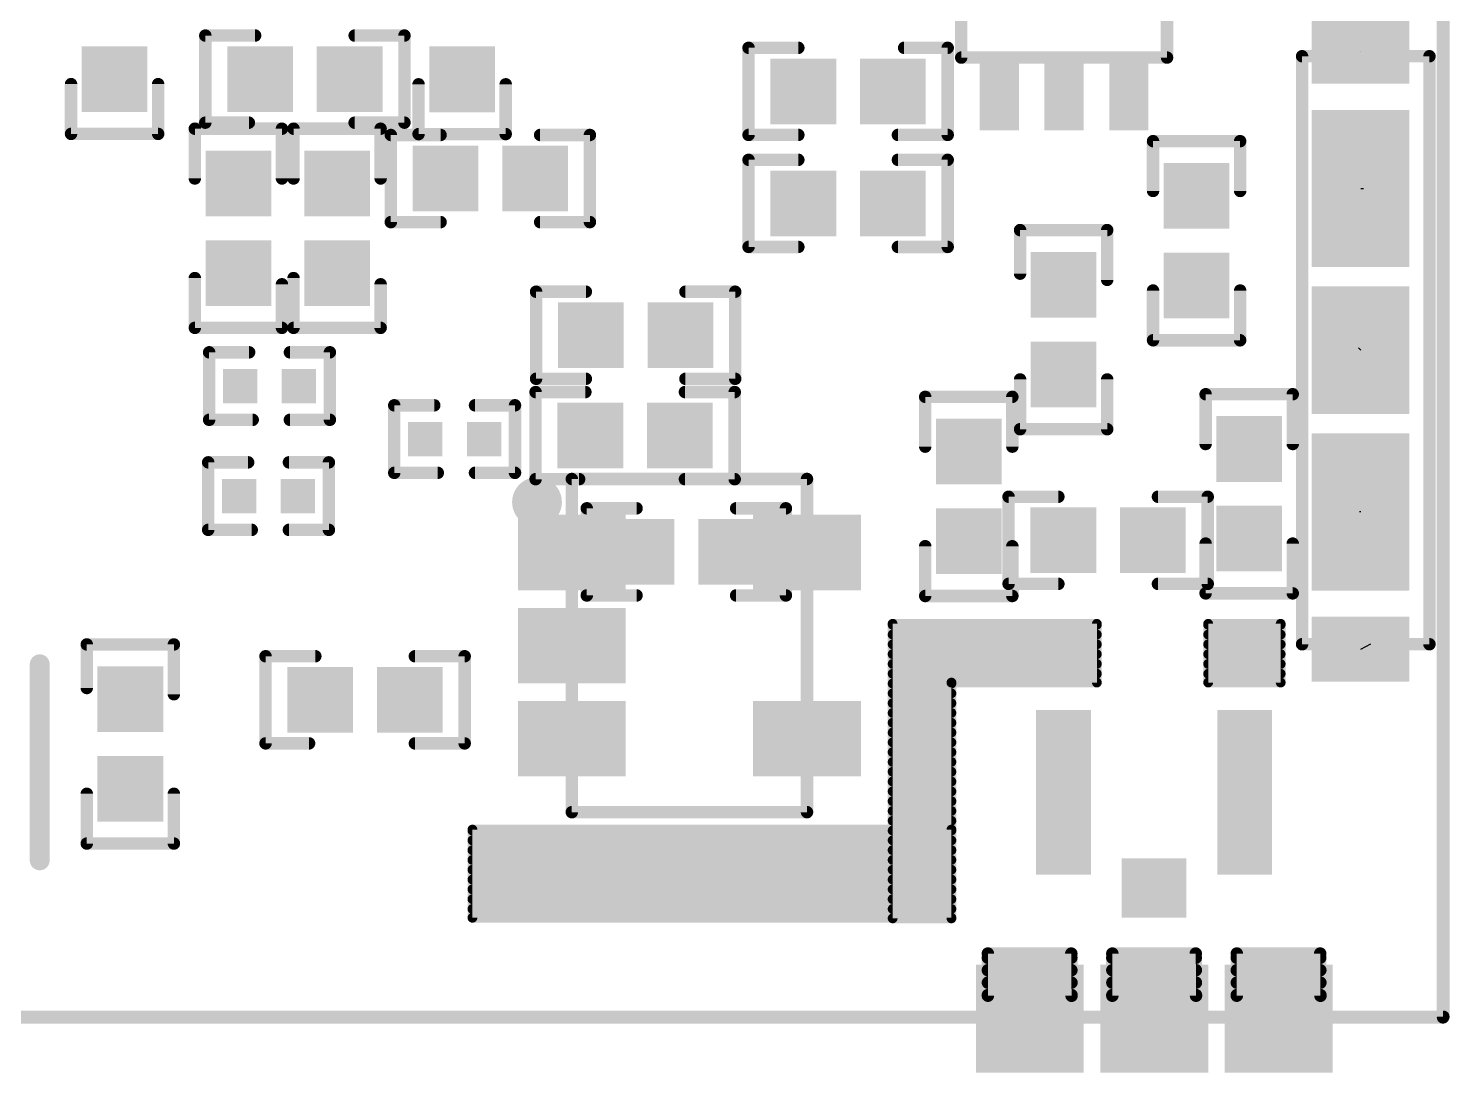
# Model space of a CAD drawing. Extents: x -11.5 to 17.2, y -4.8 to 16.3.
# Drawn here: x 2.68 to 17.19, y -4.81 to 5.85 of the extents above; entities that cross this region are included whole.
import ezdxf

# ---------------------------------------------------------------- set-up
doc = ezdxf.new("R2010")
doc.units = 0
for name, color, linetype in [('19', 53, 'CONTINUOUS'), ('20', 7, 'CONTINUOUS'), ('21', 253, 'CONTINUOUS'), ('29', 253, 'CONTINUOUS')]:
    doc.layers.add(name, color=color, linetype=linetype)

# ---------------------------------------------------------------- blocks, each defined once
blk = doc.blocks.new('RECT')
blk.add_solid([(-0.5, -0.5), (0.5, -0.5), (-0.5, 0.5), (0.5, 0.5)])
blk = doc.blocks.new('SQUAREP')
blk.add_solid([(-0.5, -0.5), (0.5, -0.5), (-0.5, 0.5), (0.5, 0.5)])

msp = doc.modelspace()

# ---------------------------------------------------------------- linework, layer by layer
at = {"layer": '19'}
for p, q in [((16.2814, 5.6134), (16.2814, 5.6154)), ((16.2814, 4.2154), (16.3068, 4.2164)), ((16.2814, 2.5654), (16.256, 2.5908)), ((16.2814, 0.9154), (16.2687, 0.9169)), ((16.2814, -0.4846), (16.383, -0.4318))]:
    msp.add_line(p, q, dxfattribs=at)
at = {"layer": '20', "const_width": 0.127}
for points in [[(17.1196, 15.7734), (17.1196, -4.2418)], [(17.1196, -4.2418), (-10.3886, -4.2418)]]:
    msp.add_lwpolyline(points, dxfattribs=at)
at = {"layer": '20', "const_width": 0.0635}
for points in [[(17.1196, -4.2736, 1), (17.1196, -4.2101)], [(17.0879, -4.2418, 1), (17.1514, -4.2418)]]:
    msp.add_lwpolyline(points, format="xyb", dxfattribs=at)
at = {"layer": '21'}
for points, const_width in [([(17.123, -4.2356), (17.123, 15.7644)], 0.127), ([(12.2032, 6.8017), (12.2032, 5.5517)], 0.127), ([(14.3032, 5.5517), (14.3032, 6.8017)], 0.127), ([(4.9972, 5.7767), (4.4892, 5.7767)], 0.127), ([(4.4892, 5.7767), (4.4892, 4.8877)], 0.127), ([(6.0132, 5.7767), (6.5212, 5.7767)], 0.127), ([(6.5212, 5.7767), (6.5212, 4.8877)], 0.127), ([(10.033, 4.7625), (10.033, 5.6515)], 0.127), ([(10.033, 5.6515), (10.541, 5.6515)], 0.127), ([(12.065, 5.6515), (11.6205, 5.6515)], 0.127), ([(12.065, 4.7625), (12.065, 5.6515)], 0.127), ([(12.2032, 5.5517), (14.3032, 5.5517)], 0.127), ([(16.9814, 5.5654), (15.6814, 5.5654)], 0.127), ([(15.6814, 5.5654), (15.6814, -0.4346)], 0.127), ([(16.9814, -0.4346), (16.9814, 5.5654)], 0.127), ([(3.1191, 4.773), (3.1191, 5.281)], 0.127), ([(4.0081, 5.281), (4.0081, 4.773)], 0.127), ([(6.6655, 4.771), (6.6655, 5.279)], 0.127), ([(7.5545, 5.279), (7.5545, 4.771)], 0.127), ([(4.4892, 4.8877), (4.9337, 4.8877)], 0.127), ([(6.5212, 4.8877), (6.0132, 4.8877)], 0.127), ([(4.0081, 4.773), (3.1191, 4.773)], 0.127), ([(4.3823, 4.318), (4.3823, 4.826)], 0.127), ([(4.3823, 4.826), (5.2713, 4.826)], 0.127), ([(5.2713, 4.826), (5.2713, 4.318)], 0.127), ([(5.3893, 4.318), (5.3893, 4.826)], 0.127), ([(5.3893, 4.826), (6.2783, 4.826)], 0.127), ([(6.2783, 4.826), (6.2783, 4.318)], 0.127), ([(6.8902, 4.7619), (6.3822, 4.7619)], 0.127), ([(6.3822, 4.7619), (6.3822, 3.8729)], 0.127), ([(7.5545, 4.771), (6.6655, 4.771)], 0.127), ([(8.4142, 4.7619), (7.9062, 4.7619)], 0.127), ([(8.4142, 3.8729), (8.4142, 4.7619)], 0.127), ([(10.541, 4.7625), (10.033, 4.7625)], 0.127), ([(11.557, 4.7625), (12.065, 4.7625)], 0.127), ([(15.0495, 4.699), (14.1605, 4.699)], 0.127), ([(14.1605, 4.699), (14.1605, 4.191)], 0.127), ([(15.0495, 4.191), (15.0495, 4.699)], 0.127), ([(10.541, 4.5085), (10.033, 4.5085)], 0.127), ([(10.033, 4.5085), (10.033, 3.6195)], 0.127), ([(12.065, 4.5085), (11.557, 4.5085)], 0.127), ([(12.065, 3.6195), (12.065, 4.5085)], 0.127), ([(6.3822, 3.8729), (6.8902, 3.8729)], 0.127), ([(7.9062, 3.8729), (8.4142, 3.8729)], 0.127), ([(13.6926, 3.7916), (12.8036, 3.7916)], 0.127), ([(12.8036, 3.7916), (12.8036, 3.3471)], 0.127), ([(13.6926, 3.2836), (13.6926, 3.7916)], 0.127), ([(10.033, 3.6195), (10.541, 3.6195)], 0.127), ([(11.557, 3.6195), (12.065, 3.6195)], 0.127), ([(4.3823, 3.302), (4.3823, 2.794)], 0.127), ([(5.3893, 3.302), (5.3893, 2.794)], 0.127), ([(5.2713, 2.794), (5.2713, 3.2385)], 0.127), ([(6.2783, 2.794), (6.2783, 3.2385)], 0.127), ([(8.3726, 3.1629), (7.8646, 3.1629)], 0.127), ([(7.8646, 3.1629), (7.8646, 2.2739)], 0.127), ([(9.8966, 3.1629), (9.3886, 3.1629)], 0.127), ([(9.8966, 2.2739), (9.8966, 3.1629)], 0.127), ([(14.1605, 3.175), (14.1605, 2.667)], 0.127), ([(15.0495, 2.667), (15.0495, 3.175)], 0.127), ([(4.3823, 2.794), (5.2713, 2.794)], 0.127), ([(5.3893, 2.794), (6.2783, 2.794)], 0.127), ([(14.1605, 2.667), (15.0495, 2.667)], 0.127), ([(4.9364, 2.5445), (4.5284, 2.5445)], 0.127), ([(4.5284, 2.5445), (4.5284, 1.8555)], 0.127), ([(5.3524, 2.5445), (5.7604, 2.5445)], 0.127), ([(5.7604, 2.5445), (5.7604, 1.8555)], 0.127), ([(7.8646, 2.2739), (8.3726, 2.2739)], 0.127), ([(9.3886, 2.2739), (9.8966, 2.2739)], 0.127), ([(12.8036, 1.7596), (12.8036, 2.2676)], 0.127), ([(13.6926, 2.2676), (13.6926, 1.7596)], 0.127), ([(8.3676, 2.1389), (7.8596, 2.1389)], 0.127), ([(7.8596, 2.1389), (7.8596, 1.2499)], 0.127), ([(9.3836, 2.1389), (9.8916, 2.1389)], 0.127), ([(9.8916, 2.1389), (9.8916, 1.2499)], 0.127), ([(15.586, 2.1167), (14.697, 2.1167)], 0.127), ([(14.697, 2.1167), (14.697, 1.6087)], 0.127), ([(15.586, 1.6087), (15.586, 2.1167)], 0.127), ([(6.8254, 2.0035), (6.4174, 2.0035)], 0.127), ([(6.4174, 2.0035), (6.4174, 1.3145)], 0.127), ([(7.2414, 2.0035), (7.6494, 2.0035)], 0.127), ([(7.6494, 2.0035), (7.6494, 1.3145)], 0.127), ([(12.7247, 2.0899), (11.8357, 2.0899)], 0.127), ([(11.8357, 2.0899), (11.8357, 1.5819)], 0.127), ([(12.7247, 1.5819), (12.7247, 2.0899)], 0.127), ([(4.5284, 1.8555), (4.9729, 1.8555)], 0.127), ([(5.7604, 1.8555), (5.3524, 1.8555)], 0.127), ([(13.6926, 1.7596), (12.8036, 1.7596)], 0.127), ([(4.9264, 1.4215), (4.5184, 1.4215)], 0.127), ([(4.5184, 1.4215), (4.5184, 0.7325)], 0.127), ([(5.3424, 1.4215), (5.7504, 1.4215)], 0.127), ([(5.7504, 1.4215), (5.7504, 0.7325)], 0.127), ([(6.4174, 1.3145), (6.8619, 1.3145)], 0.127), ([(7.6494, 1.3145), (7.2414, 1.3145)], 0.127), ([(7.8596, 1.2499), (8.3041, 1.2499)], 0.127), ([(8.2292, -2.1482), (8.2292, 1.2518)], 0.127), ([(8.2292, 1.2518), (10.6292, 1.2518)], 0.127), ([(9.8916, 1.2499), (9.3836, 1.2499)], 0.127), ([(10.6292, 1.2518), (10.6292, -2.1482)], 0.127), ([(8.89, 0.9525), (8.382, 0.9525)], 0.127), ([(8.382, 0.9525), (8.382, 0.0635)], 0.127), ([(10.414, 0.9525), (9.906, 0.9525)], 0.127), ([(10.414, 0.0635), (10.414, 0.9525)], 0.127), ([(13.1944, 1.0706), (12.6864, 1.0706)], 0.127), ([(12.6864, 1.0706), (12.6864, 0.1816)], 0.127), ([(14.7184, 1.0706), (14.2104, 1.0706)], 0.127), ([(14.7184, 0.1816), (14.7184, 1.0706)], 0.127), ([(4.5184, 0.7325), (4.9629, 0.7325)], 0.127), ([(5.7504, 0.7325), (5.3424, 0.7325)], 0.127), ([(11.8357, 0.5659), (11.8357, 0.0579)], 0.127), ([(12.7247, 0.0579), (12.7247, 0.5659)], 0.127), ([(14.697, 0.5927), (14.697, 0.0847)], 0.127), ([(15.586, 0.0847), (15.586, 0.5927)], 0.127), ([(12.6864, 0.1816), (13.1944, 0.1816)], 0.127), ([(14.2104, 0.1816), (14.7184, 0.1816)], 0.127), ([(14.697, 0.0847), (15.586, 0.0847)], 0.127), ([(8.382, 0.0635), (8.89, 0.0635)], 0.127), ([(9.906, 0.0635), (10.414, 0.0635)], 0.127), ([(11.8357, 0.0579), (12.7247, 0.0579)], 0.127), ([(4.1687, -0.4364), (3.2797, -0.4364)], 0.127), ([(3.2797, -0.4364), (3.2797, -0.8809)], 0.127), ([(4.1687, -0.9444), (4.1687, -0.4364)], 0.127), ([(15.6814, -0.4346), (16.9814, -0.4346)], 0.127), ([(2.7994, -0.6394), (2.7994, -2.6394)], 0.2032), ([(5.6118, -0.5571), (5.1038, -0.5571)], 0.127), ([(5.1038, -0.5571), (5.1038, -1.4461)], 0.127), ([(6.6278, -0.5571), (7.1358, -0.5571)], 0.127), ([(7.1358, -0.5571), (7.1358, -1.4461)], 0.127), ([(5.1038, -1.4461), (5.5483, -1.4461)], 0.127), ([(7.1358, -1.4461), (6.6278, -1.4461)], 0.127), ([(3.2797, -2.4684), (3.2797, -1.9604)], 0.127), ([(4.1687, -1.9604), (4.1687, -2.4684)], 0.127), ([(10.6292, -2.1482), (8.2292, -2.1482)], 0.127), ([(4.1687, -2.4684), (3.2797, -2.4684)], 0.127), ([(-10.377, -4.2356), (17.123, -4.2356)], 0.127)]:
    msp.add_lwpolyline(points, dxfattribs=dict(at, const_width=const_width))
for points, const_width in [([(4.5209, 5.7767, 1), (4.4574, 5.7767)], 0.0635), ([(4.4892, 5.8084, 1), (4.4892, 5.7449)], 0.0635), ([(4.9972, 5.7449, 1), (4.9972, 5.8084)], 0.0635), ([(6.0132, 5.8084, 1), (6.0132, 5.7449)], 0.0635), ([(6.5529, 5.7767, 1), (6.4894, 5.7767)], 0.0635), ([(6.5212, 5.7449, 1), (6.5212, 5.8084)], 0.0635), ([(10.033, 5.6833, 1), (10.033, 5.6198)], 0.0635), ([(10.0648, 5.6515, 1), (10.0013, 5.6515)], 0.0635), ([(10.541, 5.6198, 1), (10.541, 5.6833)], 0.0635), ([(11.6205, 5.6833, 1), (11.6205, 5.6198)], 0.0635), ([(12.0968, 5.6515, 1), (12.0333, 5.6515)], 0.0635), ([(12.065, 5.6198, 1), (12.065, 5.6833)], 0.0635), ([(12.2032, 5.5835, 1), (12.2032, 5.52)], 0.0635), ([(12.1715, 5.5517, 1), (12.235, 5.5517)], 0.0635), ([(14.2715, 5.5517, 1), (14.335, 5.5517)], 0.0635), ([(14.3032, 5.52, 1), (14.3032, 5.5835)], 0.0635), ([(15.7132, 5.5654, 1), (15.6496, 5.5654)], 0.0635), ([(15.6814, 5.5972, 1), (15.6814, 5.5337)], 0.0635), ([(17.0131, 5.5654, 1), (16.9497, 5.5654)], 0.0635), ([(16.9814, 5.5337, 1), (16.9814, 5.5972)], 0.0635), ([(3.1509, 5.281, 1), (3.0873, 5.281)], 0.0635), ([(4.0398, 5.281, 1), (3.9763, 5.281)], 0.0635), ([(6.6973, 5.279, 1), (6.6338, 5.279)], 0.0635), ([(7.5862, 5.279, 1), (7.5228, 5.279)], 0.0635), ([(4.4892, 4.9194, 1), (4.4892, 4.8559)], 0.0635), ([(4.9337, 4.8559, 1), (4.9337, 4.9194)], 0.0635), ([(6.0132, 4.9194, 1), (6.0132, 4.8559)], 0.0635), ([(6.5212, 4.8559, 1), (6.5212, 4.9194)], 0.0635), ([(3.0873, 4.773, 1), (3.1509, 4.773)], 0.0635), ([(3.1191, 4.8047, 1), (3.1191, 4.7412)], 0.0635), ([(3.9763, 4.773, 1), (4.0398, 4.773)], 0.0635), ([(4.0081, 4.7412, 1), (4.0081, 4.8047)], 0.0635), ([(4.3823, 4.8578, 1), (4.3823, 4.7943)], 0.0635), ([(4.414, 4.826, 1), (4.3506, 4.826)], 0.0635), ([(4.4574, 4.8877, 1), (4.5209, 4.8877)], 0.0635), ([(5.303, 4.826, 1), (5.2396, 4.826)], 0.0635), ([(5.2713, 4.7943, 1), (5.2713, 4.8578)], 0.0635), ([(5.3893, 4.8578, 1), (5.3893, 4.7943)], 0.0635), ([(5.4211, 4.826, 1), (5.3576, 4.826)], 0.0635), ([(6.3101, 4.826, 1), (6.2466, 4.826)], 0.0635), ([(6.2783, 4.7943, 1), (6.2783, 4.8578)], 0.0635), ([(6.3822, 4.7936, 1), (6.3822, 4.7302)], 0.0635), ([(6.4139, 4.7619, 1), (6.3505, 4.7619)], 0.0635), ([(6.4894, 4.8877, 1), (6.5529, 4.8877)], 0.0635), ([(6.6338, 4.771, 1), (6.6973, 4.771)], 0.0635), ([(6.6655, 4.8027, 1), (6.6655, 4.7393)], 0.0635), ([(6.8902, 4.7302, 1), (6.8902, 4.7936)], 0.0635), ([(7.5228, 4.771, 1), (7.5862, 4.771)], 0.0635), ([(7.5545, 4.7393, 1), (7.5545, 4.8027)], 0.0635), ([(7.9062, 4.7936, 1), (7.9062, 4.7302)], 0.0635), ([(8.446, 4.7619, 1), (8.3825, 4.7619)], 0.0635), ([(8.4142, 4.7302, 1), (8.4142, 4.7936)], 0.0635), ([(10.033, 4.7942, 1), (10.033, 4.7308)], 0.0635), ([(10.0013, 4.7625, 1), (10.0648, 4.7625)], 0.0635), ([(10.541, 4.7308, 1), (10.541, 4.7942)], 0.0635), ([(11.557, 4.7942, 1), (11.557, 4.7308)], 0.0635), ([(12.0333, 4.7625, 1), (12.0968, 4.7625)], 0.0635), ([(12.065, 4.7308, 1), (12.065, 4.7942)], 0.0635), ([(14.1923, 4.699, 1), (14.1288, 4.699)], 0.0635), ([(14.1605, 4.7307, 1), (14.1605, 4.6673)], 0.0635), ([(15.0813, 4.699, 1), (15.0177, 4.699)], 0.0635), ([(15.0495, 4.6673, 1), (15.0495, 4.7307)], 0.0635), ([(10.033, 4.5403, 1), (10.033, 4.4768)], 0.0635), ([(10.0648, 4.5085, 1), (10.0013, 4.5085)], 0.0635), ([(10.541, 4.4768, 1), (10.541, 4.5403)], 0.0635), ([(11.557, 4.5403, 1), (11.557, 4.4768)], 0.0635), ([(12.0968, 4.5085, 1), (12.0333, 4.5085)], 0.0635), ([(12.065, 4.4768, 1), (12.065, 4.5403)], 0.0635), ([(4.3506, 4.318, 1), (4.414, 4.318)], 0.0635), ([(5.2396, 4.318, 1), (5.303, 4.318)], 0.0635), ([(5.3576, 4.318, 1), (5.4211, 4.318)], 0.0635), ([(6.2466, 4.318, 1), (6.3101, 4.318)], 0.0635), ([(14.1288, 4.191, 1), (14.1923, 4.191)], 0.0635), ([(15.0177, 4.191, 1), (15.0813, 4.191)], 0.0635), ([(6.3822, 3.9047, 1), (6.3822, 3.8411)], 0.0635), ([(6.8902, 3.8411, 1), (6.8902, 3.9047)], 0.0635), ([(7.9062, 3.9047, 1), (7.9062, 3.8411)], 0.0635), ([(8.4142, 3.8411, 1), (8.4142, 3.9047)], 0.0635), ([(6.3505, 3.8729, 1), (6.4139, 3.8729)], 0.0635), ([(8.3825, 3.8729, 1), (8.446, 3.8729)], 0.0635), ([(12.8036, 3.8234, 1), (12.8036, 3.7599)], 0.0635), ([(12.8354, 3.7916, 1), (12.7719, 3.7916)], 0.0635), ([(13.7244, 3.7916, 1), (13.6609, 3.7916)], 0.0635), ([(13.6926, 3.7599, 1), (13.6926, 3.8234)], 0.0635), ([(10.033, 3.6513, 1), (10.033, 3.5878)], 0.0635), ([(10.0013, 3.6195, 1), (10.0648, 3.6195)], 0.0635), ([(10.541, 3.5878, 1), (10.541, 3.6513)], 0.0635), ([(11.557, 3.6513, 1), (11.557, 3.5878)], 0.0635), ([(12.0333, 3.6195, 1), (12.0968, 3.6195)], 0.0635), ([(12.065, 3.5878, 1), (12.065, 3.6513)], 0.0635), ([(4.414, 3.302, 1), (4.3506, 3.302)], 0.0635), ([(5.4211, 3.302, 1), (5.3576, 3.302)], 0.0635), ([(12.7719, 3.3471, 1), (12.8354, 3.3471)], 0.0635), ([(5.303, 3.2385, 1), (5.2396, 3.2385)], 0.0635), ([(6.3101, 3.2385, 1), (6.2466, 3.2385)], 0.0635), ([(7.8646, 3.1947, 1), (7.8646, 3.1311)], 0.0635), ([(7.8963, 3.1629, 1), (7.8329, 3.1629)], 0.0635), ([(8.3726, 3.1311, 1), (8.3726, 3.1947)], 0.0635), ([(9.3886, 3.1947, 1), (9.3886, 3.1311)], 0.0635), ([(9.9284, 3.1629, 1), (9.8649, 3.1629)], 0.0635), ([(9.8966, 3.1311, 1), (9.8966, 3.1947)], 0.0635), ([(13.6609, 3.2836, 1), (13.7244, 3.2836)], 0.0635), ([(14.1923, 3.175, 1), (14.1288, 3.175)], 0.0635), ([(15.0813, 3.175, 1), (15.0177, 3.175)], 0.0635), ([(4.3823, 2.8258, 1), (4.3823, 2.7622)], 0.0635), ([(4.3506, 2.794, 1), (4.414, 2.794)], 0.0635), ([(5.2396, 2.794, 1), (5.303, 2.794)], 0.0635), ([(5.2713, 2.7622, 1), (5.2713, 2.8258)], 0.0635), ([(5.3893, 2.8258, 1), (5.3893, 2.7622)], 0.0635), ([(5.3576, 2.794, 1), (5.4211, 2.794)], 0.0635), ([(6.2466, 2.794, 1), (6.3101, 2.794)], 0.0635), ([(6.2783, 2.7622, 1), (6.2783, 2.8258)], 0.0635), ([(14.1605, 2.6988, 1), (14.1605, 2.6353)], 0.0635), ([(14.1288, 2.667, 1), (14.1923, 2.667)], 0.0635), ([(15.0177, 2.667, 1), (15.0813, 2.667)], 0.0635), ([(15.0495, 2.6353, 1), (15.0495, 2.6988)], 0.0635), ([(4.5284, 2.5763, 1), (4.5284, 2.5128)], 0.0635), ([(4.5602, 2.5445, 1), (4.4967, 2.5445)], 0.0635), ([(4.9364, 2.5128, 1), (4.9364, 2.5763)], 0.0635), ([(5.3524, 2.5763, 1), (5.3524, 2.5128)], 0.0635), ([(5.7922, 2.5445, 1), (5.7287, 2.5445)], 0.0635), ([(5.7604, 2.5128, 1), (5.7604, 2.5763)], 0.0635), ([(7.8646, 2.3057, 1), (7.8646, 2.2422)], 0.0635), ([(8.3726, 2.2422, 1), (8.3726, 2.3057)], 0.0635), ([(9.3886, 2.3057, 1), (9.3886, 2.2422)], 0.0635), ([(9.8966, 2.2422, 1), (9.8966, 2.3057)], 0.0635), ([(12.8354, 2.2676, 1), (12.7719, 2.2676)], 0.0635), ([(13.7244, 2.2676, 1), (13.6609, 2.2676)], 0.0635), ([(7.8596, 2.1707, 1), (7.8596, 2.1071)], 0.0635), ([(7.8914, 2.1389, 1), (7.8279, 2.1389)], 0.0635), ([(7.8329, 2.2739, 1), (7.8963, 2.2739)], 0.0635), ([(8.3676, 2.1071, 1), (8.3676, 2.1707)], 0.0635), ([(9.3836, 2.1707, 1), (9.3836, 2.1071)], 0.0635), ([(9.9234, 2.1389, 1), (9.8598, 2.1389)], 0.0635), ([(9.8649, 2.2739, 1), (9.9284, 2.2739)], 0.0635), ([(9.8916, 2.1071, 1), (9.8916, 2.1707)], 0.0635), ([(14.697, 2.1485, 1), (14.697, 2.085)], 0.0635), ([(14.7288, 2.1167, 1), (14.6653, 2.1167)], 0.0635), ([(15.6178, 2.1167, 1), (15.5543, 2.1167)], 0.0635), ([(15.586, 2.085, 1), (15.586, 2.1485)], 0.0635), ([(6.4174, 2.0353, 1), (6.4174, 1.9718)], 0.0635), ([(6.4492, 2.0035, 1), (6.3857, 2.0035)], 0.0635), ([(6.8254, 1.9718, 1), (6.8254, 2.0353)], 0.0635), ([(7.2414, 2.0353, 1), (7.2414, 1.9718)], 0.0635), ([(7.6811, 2.0035, 1), (7.6177, 2.0035)], 0.0635), ([(7.6494, 1.9718, 1), (7.6494, 2.0353)], 0.0635), ([(11.8357, 2.1217, 1), (11.8357, 2.0582)], 0.0635), ([(11.8674, 2.0899, 1), (11.8039, 2.0899)], 0.0635), ([(12.7564, 2.0899, 1), (12.6929, 2.0899)], 0.0635), ([(12.7247, 2.0582, 1), (12.7247, 2.1217)], 0.0635), ([(4.5284, 1.8873, 1), (4.5284, 1.8238)], 0.0635), ([(4.4967, 1.8555, 1), (4.5602, 1.8555)], 0.0635), ([(4.9729, 1.8238, 1), (4.9729, 1.8873)], 0.0635), ([(5.3524, 1.8873, 1), (5.3524, 1.8238)], 0.0635), ([(5.7287, 1.8555, 1), (5.7922, 1.8555)], 0.0635), ([(5.7604, 1.8238, 1), (5.7604, 1.8873)], 0.0635), ([(12.8036, 1.7914, 1), (12.8036, 1.7279)], 0.0635), ([(12.7719, 1.7596, 1), (12.8354, 1.7596)], 0.0635), ([(13.6609, 1.7596, 1), (13.7244, 1.7596)], 0.0635), ([(13.6926, 1.7279, 1), (13.6926, 1.7914)], 0.0635), ([(11.8039, 1.5819, 1), (11.8674, 1.5819)], 0.0635), ([(12.6929, 1.5819, 1), (12.7564, 1.5819)], 0.0635), ([(14.6653, 1.6087, 1), (14.7288, 1.6087)], 0.0635), ([(15.5543, 1.6087, 1), (15.6178, 1.6087)], 0.0635), ([(4.5502, 1.4215, 1), (4.4867, 1.4215)], 0.0635), ([(4.5184, 1.4532, 1), (4.5184, 1.3898)], 0.0635), ([(4.9264, 1.3898, 1), (4.9264, 1.4532)], 0.0635), ([(5.3424, 1.4532, 1), (5.3424, 1.3898)], 0.0635), ([(5.7821, 1.4215, 1), (5.7187, 1.4215)], 0.0635), ([(5.7504, 1.3898, 1), (5.7504, 1.4532)], 0.0635), ([(6.4174, 1.3462, 1), (6.4174, 1.2828)], 0.0635), ([(6.3857, 1.3145, 1), (6.4492, 1.3145)], 0.0635), ([(6.8619, 1.2828, 1), (6.8619, 1.3462)], 0.0635), ([(7.2414, 1.3462, 1), (7.2414, 1.2828)], 0.0635), ([(7.6177, 1.3145, 1), (7.6811, 1.3145)], 0.0635), ([(7.6494, 1.2828, 1), (7.6494, 1.3462)], 0.0635), ([(7.8596, 1.2816, 1), (7.8596, 1.2182)], 0.0635), ([(8.261, 1.2518, 1), (8.1974, 1.2518)], 0.0635), ([(8.2292, 1.2835, 1), (8.2292, 1.2201)], 0.0635), ([(8.3041, 1.2182, 1), (8.3041, 1.2816)], 0.0635), ([(9.3836, 1.2816, 1), (9.3836, 1.2182)], 0.0635), ([(9.8916, 1.2182, 1), (9.8916, 1.2816)], 0.0635), ([(10.661, 1.2518, 1), (10.5975, 1.2518)], 0.0635), ([(10.6292, 1.2201, 1), (10.6292, 1.2835)], 0.0635), ([(7.874, 0.889, 1), (7.874, 1.143, 1), (7.874, 0.889)], 0.254), ([(7.8279, 1.2499, 1), (7.8914, 1.2499)], 0.0635), ([(9.8598, 1.2499, 1), (9.9234, 1.2499)], 0.0635), ([(8.4138, 0.9525, 1), (8.3502, 0.9525)], 0.0635), ([(8.382, 0.9843, 1), (8.382, 0.9207)], 0.0635), ([(8.89, 0.9207, 1), (8.89, 0.9843)], 0.0635), ([(9.906, 0.9843, 1), (9.906, 0.9207)], 0.0635), ([(10.4458, 0.9525, 1), (10.3822, 0.9525)], 0.0635), ([(10.414, 0.9207, 1), (10.414, 0.9843)], 0.0635), ([(12.6864, 1.1023, 1), (12.6864, 1.0388)], 0.0635), ([(12.7182, 1.0706, 1), (12.6547, 1.0706)], 0.0635), ([(13.1944, 1.0388, 1), (13.1944, 1.1023)], 0.0635), ([(14.2104, 1.1023, 1), (14.2104, 1.0388)], 0.0635), ([(14.7502, 1.0706, 1), (14.6867, 1.0706)], 0.0635), ([(14.7184, 1.0388, 1), (14.7184, 1.1023)], 0.0635), ([(4.5184, 0.7643, 1), (4.5184, 0.7007)], 0.0635), ([(4.4867, 0.7325, 1), (4.5502, 0.7325)], 0.0635), ([(4.9629, 0.7007, 1), (4.9629, 0.7643)], 0.0635), ([(5.3424, 0.7643, 1), (5.3424, 0.7007)], 0.0635), ([(5.7187, 0.7325, 1), (5.7821, 0.7325)], 0.0635), ([(5.7504, 0.7007, 1), (5.7504, 0.7643)], 0.0635), ([(8.9292, 0.4104, 1), (8.9292, 0.6932, 1), (8.9292, 0.4104)], 0.127), ([(11.8674, 0.5659, 1), (11.8039, 0.5659)], 0.0635), ([(12.7564, 0.5659, 1), (12.6929, 0.5659)], 0.0635), ([(14.7288, 0.5927, 1), (14.6653, 0.5927)], 0.0635), ([(15.6178, 0.5927, 1), (15.5543, 0.5927)], 0.0635), ([(12.6864, 0.2133, 1), (12.6864, 0.1498)], 0.0635), ([(12.6547, 0.1816, 1), (12.7182, 0.1816)], 0.0635), ([(13.1944, 0.1498, 1), (13.1944, 0.2133)], 0.0635), ([(14.2104, 0.2133, 1), (14.2104, 0.1498)], 0.0635), ([(14.697, 0.1165, 1), (14.697, 0.053)], 0.0635), ([(14.6867, 0.1816, 1), (14.7502, 0.1816)], 0.0635), ([(14.7184, 0.1498, 1), (14.7184, 0.2133)], 0.0635), ([(15.586, 0.053, 1), (15.586, 0.1165)], 0.0635), ([(8.3502, 0.0635, 1), (8.4138, 0.0635)], 0.0635), ([(8.382, 0.0953, 1), (8.382, 0.0318)], 0.0635), ([(8.89, 0.0318, 1), (8.89, 0.0953)], 0.0635), ([(9.906, 0.0953, 1), (9.906, 0.0318)], 0.0635), ([(10.3822, 0.0635, 1), (10.4458, 0.0635)], 0.0635), ([(10.414, 0.0318, 1), (10.414, 0.0953)], 0.0635), ([(11.8357, 0.0897, 1), (11.8357, 0.0262)], 0.0635), ([(11.8039, 0.0579, 1), (11.8674, 0.0579)], 0.0635), ([(12.6929, 0.0579, 1), (12.7564, 0.0579)], 0.0635), ([(12.7247, 0.0262, 1), (12.7247, 0.0897)], 0.0635), ([(14.6653, 0.0847, 1), (14.7288, 0.0847)], 0.0635), ([(15.5543, 0.0847, 1), (15.6178, 0.0847)], 0.0635), ([(3.3115, -0.4364, 1), (3.2479, -0.4364)], 0.0635), ([(3.2797, -0.4047, 1), (3.2797, -0.4682)], 0.0635), ([(4.2005, -0.4364, 1), (4.137, -0.4364)], 0.0635), ([(4.1687, -0.4682, 1), (4.1687, -0.4047)], 0.0635), ([(15.6496, -0.4346, 1), (15.7132, -0.4346)], 0.0635), ([(15.6814, -0.4029, 1), (15.6814, -0.4664)], 0.0635), ([(16.9497, -0.4346, 1), (17.0131, -0.4346)], 0.0635), ([(16.9814, -0.4664, 1), (16.9814, -0.4029)], 0.0635), ([(2.8502, -0.6394, 1), (2.7486, -0.6394)], 0.1016), ([(5.1038, -0.5253, 1), (5.1038, -0.5889)], 0.0635), ([(5.1356, -0.5571, 1), (5.0721, -0.5571)], 0.0635), ([(5.6118, -0.5889, 1), (5.6118, -0.5253)], 0.0635), ([(6.6278, -0.5253, 1), (6.6278, -0.5889)], 0.0635), ([(7.1676, -0.5571, 1), (7.1041, -0.5571)], 0.0635), ([(7.1358, -0.5889, 1), (7.1358, -0.5253)], 0.0635), ([(3.2479, -0.8809, 1), (3.3115, -0.8809)], 0.0635), ([(4.137, -0.9444, 1), (4.2005, -0.9444)], 0.0635), ([(5.1038, -1.4144, 1), (5.1038, -1.4779)], 0.0635), ([(5.0721, -1.4461, 1), (5.1356, -1.4461)], 0.0635), ([(5.5483, -1.4779, 1), (5.5483, -1.4144)], 0.0635), ([(6.6278, -1.4144, 1), (6.6278, -1.4779)], 0.0635), ([(7.1041, -1.4461, 1), (7.1676, -1.4461)], 0.0635), ([(7.1358, -1.4779, 1), (7.1358, -1.4144)], 0.0635), ([(3.3115, -1.9604, 1), (3.2479, -1.9604)], 0.0635), ([(4.2005, -1.9604, 1), (4.137, -1.9604)], 0.0635), ([(8.2292, -2.1164, 1), (8.2292, -2.18)], 0.0635), ([(8.1974, -2.1482, 1), (8.261, -2.1482)], 0.0635), ([(10.5975, -2.1482, 1), (10.661, -2.1482)], 0.0635), ([(10.6292, -2.18, 1), (10.6292, -2.1164)], 0.0635), ([(3.2797, -2.4366, 1), (3.2797, -2.5002)], 0.0635), ([(3.2479, -2.4684, 1), (3.3115, -2.4684)], 0.0635), ([(4.137, -2.4684, 1), (4.2005, -2.4684)], 0.0635), ([(4.1687, -2.5002, 1), (4.1687, -2.4366)], 0.0635), ([(2.7486, -2.6394, 1), (2.8502, -2.6394)], 0.1016), ([(17.0913, -4.2356, 1), (17.1547, -4.2356)], 0.0635), ([(17.123, -4.2673, 1), (17.123, -4.2039)], 0.0635)]:
    msp.add_lwpolyline(points, format="xyb", dxfattribs=dict(at, const_width=const_width))
at = {"layer": '29'}
for points, const_width in [([(11.503, -3.2316), (11.503, -0.2256)], 0.1), ([(11.503, -0.2256), (13.587, -0.2256)], 0.1), ([(11.503, -0.2356), (13.587, -0.2356)], 0.1), ([(11.503, -0.3356), (13.587, -0.3356)], 0.1), ([(13.587, -0.2256), (13.587, -0.8256)], 0.1), ([(14.723, -0.2256), (15.463, -0.2256)], 0.1), ([(14.723, -0.8256), (14.723, -0.2256)], 0.1), ([(14.723, -0.2356), (15.463, -0.2356)], 0.1), ([(14.723, -0.3356), (15.463, -0.3356)], 0.1), ([(15.463, -0.2256), (15.463, -0.8256)], 0.1), ([(11.503, -0.4356), (13.587, -0.4356)], 0.1), ([(14.723, -0.4356), (15.463, -0.4356)], 0.1), ([(11.503, -0.5356), (13.587, -0.5356)], 0.1), ([(14.723, -0.5356), (15.463, -0.5356)], 0.1), ([(11.503, -0.6356), (13.587, -0.6356)], 0.1), ([(11.503, -0.7356), (13.587, -0.7356)], 0.1), ([(14.723, -0.6356), (15.463, -0.6356)], 0.1), ([(14.723, -0.7356), (15.463, -0.7356)], 0.1), ([(11.503, -0.8356), (12.103, -0.8356)], 0.1), ([(13.587, -0.8256), (12.103, -0.8256)], 0.1), ([(12.103, -0.8256), (12.103, -3.2316)], 0.1), ([(15.463, -0.8256), (14.723, -0.8256)], 0.1), ([(11.503, -0.9356), (12.103, -0.9356)], 0.1), ([(11.503, -1.0356), (12.103, -1.0356)], 0.1), ([(11.503, -1.1356), (12.103, -1.1356)], 0.1), ([(11.503, -1.2356), (12.103, -1.2356)], 0.1), ([(11.503, -1.3356), (12.103, -1.3356)], 0.1), ([(11.503, -1.4356), (12.103, -1.4356)], 0.1), ([(11.503, -1.5356), (12.103, -1.5356)], 0.1), ([(11.503, -1.6356), (12.103, -1.6356)], 0.1), ([(11.503, -1.7356), (12.103, -1.7356)], 0.1), ([(11.503, -1.8356), (12.103, -1.8356)], 0.1), ([(11.503, -1.9356), (12.103, -1.9356)], 0.1), ([(11.503, -2.0356), (12.103, -2.0356)], 0.1), ([(11.503, -2.1356), (12.103, -2.1356)], 0.1), ([(7.215, -2.3256), (7.215, -3.2256)], 0.1), ([(12.103, -2.3256), (7.215, -2.3256)], 0.1), ([(7.215, -2.3356), (12.103, -2.3356)], 0.1), ([(11.503, -2.2356), (12.103, -2.2356)], 0.1), ([(11.503, -2.3356), (12.103, -2.3356)], 0.1), ([(12.103, -3.2256), (12.103, -2.3256)], 0.1), ([(7.215, -2.4356), (12.103, -2.4356)], 0.1), ([(11.503, -2.4356), (12.103, -2.4356)], 0.1), ([(7.215, -2.5356), (12.103, -2.5356)], 0.1), ([(7.215, -2.6356), (12.103, -2.6356)], 0.1), ([(11.503, -2.5356), (12.103, -2.5356)], 0.1), ([(11.503, -2.6356), (12.103, -2.6356)], 0.1), ([(7.215, -2.7356), (12.103, -2.7356)], 0.1), ([(11.503, -2.7356), (12.103, -2.7356)], 0.1), ([(7.215, -2.8356), (12.103, -2.8356)], 0.1), ([(7.215, -2.9356), (12.103, -2.9356)], 0.1), ([(11.503, -2.8356), (12.103, -2.8356)], 0.1), ([(11.503, -2.9356), (12.103, -2.9356)], 0.1), ([(7.215, -3.0356), (12.103, -3.0356)], 0.1), ([(11.503, -3.0356), (12.103, -3.0356)], 0.1), ([(7.215, -3.1356), (12.103, -3.1356)], 0.1), ([(7.215, -3.2256), (12.103, -3.2256)], 0.1), ([(11.503, -3.1356), (12.103, -3.1356)], 0.1), ([(12.103, -3.2316), (11.503, -3.2316)], 0.1), ([(12.4751, -4.0211), (12.4751, -3.5906)], 0.127), ([(12.4751, -3.5906), (13.3263, -3.5906)], 0.127), ([(12.4751, -3.6336), (13.3265, -3.6336)], 0.127), ([(13.3263, -3.5906), (13.329, -4.0216)], 0.127), ([(13.7451, -4.0211), (13.7451, -3.5906)], 0.127), ([(13.7451, -3.5906), (14.5963, -3.5906)], 0.127), ([(13.7451, -3.6336), (14.5965, -3.6336)], 0.127), ([(14.5963, -3.5906), (14.599, -4.0216)], 0.127), ([(15.0151, -4.0211), (15.0151, -3.5906)], 0.127), ([(15.0151, -3.5906), (15.8663, -3.5906)], 0.127), ([(15.0151, -3.6336), (15.8665, -3.6336)], 0.127), ([(15.8663, -3.5906), (15.869, -4.0216)], 0.127), ([(12.4751, -3.7606), (13.3274, -3.7606)], 0.127), ([(13.7451, -3.7606), (14.5974, -3.7606)], 0.127), ([(15.0151, -3.7606), (15.8674, -3.7606)], 0.127), ([(12.4751, -3.8876), (13.3282, -3.8876)], 0.127), ([(13.7451, -3.8876), (14.5982, -3.8876)], 0.127), ([(15.0151, -3.8876), (15.8682, -3.8876)], 0.127), ([(12.4751, -4.0146), (13.329, -4.0146)], 0.127), ([(13.329, -4.0216), (12.4751, -4.0211)], 0.127), ([(13.7451, -4.0146), (14.599, -4.0146)], 0.127), ([(14.599, -4.0216), (13.7451, -4.0211)], 0.127), ([(15.0151, -4.0146), (15.869, -4.0146)], 0.127), ([(15.869, -4.0216), (15.0151, -4.0211)], 0.127)]:
    msp.add_lwpolyline(points, dxfattribs=dict(at, const_width=const_width))
for points, const_width in [([(11.528, -0.2256, 1), (11.478, -0.2256)], 0.05), ([(11.503, -0.2006, 1), (11.503, -0.2506)], 0.05), ([(11.503, -0.2106, 1), (11.503, -0.2606)], 0.05), ([(11.503, -0.3106, 1), (11.503, -0.3606)], 0.05), ([(13.612, -0.2256, 1), (13.562, -0.2256)], 0.05), ([(13.587, -0.2506, 1), (13.587, -0.2006)], 0.05), ([(13.587, -0.2606, 1), (13.587, -0.2106)], 0.05), ([(13.587, -0.3606, 1), (13.587, -0.3106)], 0.05), ([(14.723, -0.2006, 1), (14.723, -0.2506)], 0.05), ([(14.748, -0.2256, 1), (14.698, -0.2256)], 0.05), ([(14.723, -0.2106, 1), (14.723, -0.2606)], 0.05), ([(14.723, -0.3106, 1), (14.723, -0.3606)], 0.05), ([(15.488, -0.2256, 1), (15.438, -0.2256)], 0.05), ([(15.463, -0.2506, 1), (15.463, -0.2006)], 0.05), ([(15.463, -0.2606, 1), (15.463, -0.2106)], 0.05), ([(15.463, -0.3606, 1), (15.463, -0.3106)], 0.05), ([(11.503, -0.4106, 1), (11.503, -0.4606)], 0.05), ([(13.587, -0.4606, 1), (13.587, -0.4106)], 0.05), ([(14.723, -0.4106, 1), (14.723, -0.4606)], 0.05), ([(15.463, -0.4606, 1), (15.463, -0.4106)], 0.05), ([(11.503, -0.5106, 1), (11.503, -0.5606)], 0.05), ([(13.587, -0.5606, 1), (13.587, -0.5106)], 0.05), ([(14.723, -0.5106, 1), (14.723, -0.5606)], 0.05), ([(15.463, -0.5606, 1), (15.463, -0.5106)], 0.05), ([(11.503, -0.6106, 1), (11.503, -0.6606)], 0.05), ([(11.503, -0.7106, 1), (11.503, -0.7606)], 0.05), ([(13.587, -0.6606, 1), (13.587, -0.6106)], 0.05), ([(13.587, -0.7606, 1), (13.587, -0.7106)], 0.05), ([(14.723, -0.6106, 1), (14.723, -0.6606)], 0.05), ([(14.723, -0.7106, 1), (14.723, -0.7606)], 0.05), ([(15.463, -0.6606, 1), (15.463, -0.6106)], 0.05), ([(15.463, -0.7606, 1), (15.463, -0.7106)], 0.05), ([(11.503, -0.8106, 1), (11.503, -0.8606)], 0.05), ([(12.103, -0.8006, 1), (12.103, -0.8506)], 0.05), ([(12.128, -0.8256, 1), (12.078, -0.8256)], 0.05), ([(12.103, -0.8606, 1), (12.103, -0.8106)], 0.05), ([(13.562, -0.8256, 1), (13.612, -0.8256)], 0.05), ([(13.587, -0.8506, 1), (13.587, -0.8006)], 0.05), ([(14.723, -0.8006, 1), (14.723, -0.8506)], 0.05), ([(14.698, -0.8256, 1), (14.748, -0.8256)], 0.05), ([(15.438, -0.8256, 1), (15.488, -0.8256)], 0.05), ([(15.463, -0.8506, 1), (15.463, -0.8006)], 0.05), ([(11.503, -0.9106, 1), (11.503, -0.9606)], 0.05), ([(11.503, -1.0106, 1), (11.503, -1.0606)], 0.05), ([(12.103, -0.9606, 1), (12.103, -0.9106)], 0.05), ([(12.103, -1.0606, 1), (12.103, -1.0106)], 0.05), ([(11.503, -1.1106, 1), (11.503, -1.1606)], 0.05), ([(12.103, -1.1606, 1), (12.103, -1.1106)], 0.05), ([(11.503, -1.2106, 1), (11.503, -1.2606)], 0.05), ([(11.503, -1.3106, 1), (11.503, -1.3606)], 0.05), ([(12.103, -1.2606, 1), (12.103, -1.2106)], 0.05), ([(12.103, -1.3606, 1), (12.103, -1.3106)], 0.05), ([(11.503, -1.4106, 1), (11.503, -1.4606)], 0.05), ([(12.103, -1.4606, 1), (12.103, -1.4106)], 0.05), ([(11.503, -1.5106, 1), (11.503, -1.5606)], 0.05), ([(11.503, -1.6106, 1), (11.503, -1.6606)], 0.05), ([(12.103, -1.5606, 1), (12.103, -1.5106)], 0.05), ([(12.103, -1.6606, 1), (12.103, -1.6106)], 0.05), ([(11.503, -1.7106, 1), (11.503, -1.7606)], 0.05), ([(12.103, -1.7606, 1), (12.103, -1.7106)], 0.05), ([(11.503, -1.8106, 1), (11.503, -1.8606)], 0.05), ([(12.103, -1.8606, 1), (12.103, -1.8106)], 0.05), ([(11.503, -1.9106, 1), (11.503, -1.9606)], 0.05), ([(11.503, -2.0106, 1), (11.503, -2.0606)], 0.05), ([(12.103, -1.9606, 1), (12.103, -1.9106)], 0.05), ([(12.103, -2.0606, 1), (12.103, -2.0106)], 0.05), ([(11.503, -2.1106, 1), (11.503, -2.1606)], 0.05), ([(12.103, -2.1606, 1), (12.103, -2.1106)], 0.05), ([(7.24, -2.3256, 1), (7.19, -2.3256)], 0.05), ([(7.215, -2.3006, 1), (7.215, -2.3506)], 0.05), ([(7.215, -2.3106, 1), (7.215, -2.3606)], 0.05), ([(11.503, -2.2106, 1), (11.503, -2.2606)], 0.05), ([(11.503, -2.3106, 1), (11.503, -2.3606)], 0.05), ([(12.128, -2.3256, 1), (12.078, -2.3256)], 0.05), ([(12.103, -2.2606, 1), (12.103, -2.2106)], 0.05), ([(12.103, -2.3506, 1), (12.103, -2.3006)], 0.05), ([(12.103, -2.3606, 1), (12.103, -2.3106)], 0.05), ([(12.103, -2.3606, 1), (12.103, -2.3106)], 0.05), ([(7.215, -2.4106, 1), (7.215, -2.4606)], 0.05), ([(11.503, -2.4106, 1), (11.503, -2.4606)], 0.05), ([(12.103, -2.4606, 1), (12.103, -2.4106)], 0.05), ([(12.103, -2.4606, 1), (12.103, -2.4106)], 0.05), ([(7.215, -2.5106, 1), (7.215, -2.5606)], 0.05), ([(7.215, -2.6106, 1), (7.215, -2.6606)], 0.05), ([(11.503, -2.5106, 1), (11.503, -2.5606)], 0.05), ([(11.503, -2.6106, 1), (11.503, -2.6606)], 0.05), ([(12.103, -2.5606, 1), (12.103, -2.5106)], 0.05), ([(12.103, -2.5606, 1), (12.103, -2.5106)], 0.05), ([(12.103, -2.6606, 1), (12.103, -2.6106)], 0.05), ([(12.103, -2.6606, 1), (12.103, -2.6106)], 0.05), ([(7.215, -2.7106, 1), (7.215, -2.7606)], 0.05), ([(11.503, -2.7106, 1), (11.503, -2.7606)], 0.05), ([(12.103, -2.7606, 1), (12.103, -2.7106)], 0.05), ([(12.103, -2.7606, 1), (12.103, -2.7106)], 0.05), ([(7.215, -2.8106, 1), (7.215, -2.8606)], 0.05), ([(7.215, -2.9106, 1), (7.215, -2.9606)], 0.05), ([(11.503, -2.8106, 1), (11.503, -2.8606)], 0.05), ([(11.503, -2.9106, 1), (11.503, -2.9606)], 0.05), ([(12.103, -2.8606, 1), (12.103, -2.8106)], 0.05), ([(12.103, -2.8606, 1), (12.103, -2.8106)], 0.05), ([(12.103, -2.9606, 1), (12.103, -2.9106)], 0.05), ([(12.103, -2.9606, 1), (12.103, -2.9106)], 0.05), ([(7.215, -3.0106, 1), (7.215, -3.0606)], 0.05), ([(11.503, -3.0106, 1), (11.503, -3.0606)], 0.05), ([(12.103, -3.0606, 1), (12.103, -3.0106)], 0.05), ([(12.103, -3.0606, 1), (12.103, -3.0106)], 0.05), ([(7.215, -3.1106, 1), (7.215, -3.1606)], 0.05), ([(7.215, -3.2006, 1), (7.215, -3.2506)], 0.05), ([(11.503, -3.1106, 1), (11.503, -3.1606)], 0.05), ([(11.503, -3.2066, 1), (11.503, -3.2566)], 0.05), ([(12.103, -3.1606, 1), (12.103, -3.1106)], 0.05), ([(12.103, -3.1606, 1), (12.103, -3.1106)], 0.05), ([(12.103, -3.2506, 1), (12.103, -3.2006)], 0.05), ([(12.103, -3.2566, 1), (12.103, -3.2066)], 0.05), ([(7.19, -3.2256, 1), (7.24, -3.2256)], 0.05), ([(11.478, -3.2316, 1), (11.528, -3.2316)], 0.05), ([(12.078, -3.2256, 1), (12.128, -3.2256)], 0.05), ([(12.078, -3.2316, 1), (12.128, -3.2316)], 0.05), ([(12.5069, -3.5906, 1), (12.4434, -3.5906)], 0.0635), ([(12.4751, -3.5588, 1), (12.4751, -3.6223)], 0.0635), ([(12.4751, -3.6019, 1), (12.4751, -3.6654)], 0.0635), ([(13.358, -3.5904, 1), (13.2945, -3.5908)], 0.0635), ([(13.3263, -3.6223, 1), (13.3263, -3.5588)], 0.0635), ([(13.3265, -3.6654, 1), (13.3265, -3.6019)], 0.0635), ([(13.7769, -3.5906, 1), (13.7134, -3.5906)], 0.0635), ([(13.7451, -3.5588, 1), (13.7451, -3.6223)], 0.0635), ([(13.7451, -3.6019, 1), (13.7451, -3.6654)], 0.0635), ([(14.628, -3.5904, 1), (14.5645, -3.5908)], 0.0635), ([(14.5963, -3.6223, 1), (14.5963, -3.5588)], 0.0635), ([(14.5965, -3.6654, 1), (14.5965, -3.6019)], 0.0635), ([(15.0469, -3.5906, 1), (14.9834, -3.5906)], 0.0635), ([(15.0151, -3.5588, 1), (15.0151, -3.6223)], 0.0635), ([(15.0151, -3.6019, 1), (15.0151, -3.6654)], 0.0635), ([(15.898, -3.5904, 1), (15.8345, -3.5908)], 0.0635), ([(15.8663, -3.6223, 1), (15.8663, -3.5588)], 0.0635), ([(15.8665, -3.6654, 1), (15.8665, -3.6019)], 0.0635), ([(12.4751, -3.7288, 1), (12.4751, -3.7924)], 0.0635), ([(13.3274, -3.7924, 1), (13.3274, -3.7288)], 0.0635), ([(13.7451, -3.7288, 1), (13.7451, -3.7924)], 0.0635), ([(14.5974, -3.7924, 1), (14.5974, -3.7288)], 0.0635), ([(15.0151, -3.7288, 1), (15.0151, -3.7924)], 0.0635), ([(15.8674, -3.7924, 1), (15.8674, -3.7288)], 0.0635), ([(12.4751, -3.8559, 1), (12.4751, -3.9194)], 0.0635), ([(13.3282, -3.9194, 1), (13.3282, -3.8559)], 0.0635), ([(13.7451, -3.8559, 1), (13.7451, -3.9194)], 0.0635), ([(14.5982, -3.9194, 1), (14.5982, -3.8559)], 0.0635), ([(15.0151, -3.8559, 1), (15.0151, -3.9194)], 0.0635), ([(15.8682, -3.9194, 1), (15.8682, -3.8559)], 0.0635), ([(12.4751, -3.9829, 1), (12.4751, -4.0464)], 0.0635), ([(12.4751, -3.9893, 1), (12.4751, -4.0528)], 0.0635), ([(12.4434, -4.0211, 1), (12.5069, -4.0211)], 0.0635), ([(13.2973, -4.0218, 1), (13.3608, -4.0214)], 0.0635), ([(13.329, -4.0464, 1), (13.329, -3.9829)], 0.0635), ([(13.329, -4.0533, 1), (13.329, -3.9898)], 0.0635), ([(13.7451, -3.9829, 1), (13.7451, -4.0464)], 0.0635), ([(13.7451, -3.9893, 1), (13.7451, -4.0528)], 0.0635), ([(13.7134, -4.0211, 1), (13.7769, -4.0211)], 0.0635), ([(14.5673, -4.0218, 1), (14.6308, -4.0214)], 0.0635), ([(14.599, -4.0464, 1), (14.599, -3.9829)], 0.0635), ([(14.599, -4.0533, 1), (14.599, -3.9898)], 0.0635), ([(15.0151, -3.9829, 1), (15.0151, -4.0464)], 0.0635), ([(15.0151, -3.9893, 1), (15.0151, -4.0528)], 0.0635), ([(14.9834, -4.0211, 1), (15.0469, -4.0211)], 0.0635), ([(15.8373, -4.0218, 1), (15.9008, -4.0214)], 0.0635), ([(15.869, -4.0464, 1), (15.869, -3.9829)], 0.0635), ([(15.869, -4.0533, 1), (15.869, -3.9898)], 0.0635)]:
    msp.add_lwpolyline(points, format="xyb", dxfattribs=dict(at, const_width=const_width))

# ---------------------------------------------------------------- block references
for name, p, xscale, yscale, rotation in [('RECT', (16.273, 5.6144), 0.99, 0.66, 180), ('RECT', (3.5636, 5.3318), 0.6706, 0.6706, 270), ('RECT', (7.11, 5.3298), 0.6706, 0.6706, 270), ('RECT', (10.5918, 5.207), 0.6706, 0.6706, 180), ('RECT', (11.5062, 5.207), 0.6706, 0.6706, 180), ('RECT', (12.5932, 5.1667), 0.715, 0.4008, 90), ('RECT', (13.2532, 5.1667), 0.715, 0.4008, 90), ('RECT', (13.9132, 5.1667), 0.715, 0.4008, 90), ('RECT', (16.273, 4.2144), 0.99, 1.6016, 180), ('RECT', (4.8268, 4.2672), 0.6706, 0.6706, 90), ('RECT', (5.8338, 4.2672), 0.6706, 0.6706, 90), ('RECT', (14.605, 4.1402), 0.6706, 0.6706, 90), ('RECT', (4.8268, 3.3528), 0.6706, 0.6706, 90), ('RECT', (5.8338, 3.3528), 0.6706, 0.6706, 90), ('RECT', (13.2481, 3.2328), 0.6706, 0.6706, 270), ('RECT', (14.605, 3.2258), 0.6706, 0.6706, 90), ('RECT', (16.273, 2.5644), 0.99, 1.3016, 180), ('RECT', (8.4234, 2.7184), 0.6706, 0.6706, 180), ('RECT', (9.3378, 2.7184), 0.6706, 0.6706, 180), ('RECT', (13.2481, 2.3184), 0.6706, 0.6706, 270), ('RECT', (15.1415, 1.5579), 0.6706, 0.6706, 90), ('RECT', (12.2802, 1.5311), 0.6706, 0.6706, 90), ('RECT', (16.273, 0.9144), 0.99, 1.6016, 180), ('RECT', (12.2802, 0.6167), 0.6706, 0.6706, 90), ('RECT', (13.2452, 0.6261), 0.6706, 0.6706, 180), ('RECT', (14.1596, 0.6261), 0.6706, 0.6706, 180), ('RECT', (15.1415, 0.6435), 0.6706, 0.6706, 90), ('RECT', (16.273, -0.4856), 0.99, 0.66, 180), ('RECT', (3.7242, -0.9952), 0.6706, 0.6706, 270), ('RECT', (3.7242, -1.9096), 0.6706, 0.6706, 270), ('SQUAREP', (12.903, -4.2552), 1.1, 1.1, 90), ('SQUAREP', (14.173, -4.2552), 1.1, 1.1, 90), ('SQUAREP', (15.443, -4.2552), 1.1, 1.1, 90)]:
    msp.add_blockref(name, p, dxfattribs=dict(at, xscale=xscale, yscale=yscale, rotation=rotation))
for p, xscale, yscale in [((16.2814, 5.6154), 0.99, 0.66), ((5.048, 5.3322), 0.6706, 0.6706), ((5.9624, 5.3322), 0.6706, 0.6706), ((16.2814, 4.2154), 0.99, 1.6016), ((6.941, 4.3174), 0.6706, 0.6706), ((7.8554, 4.3174), 0.6706, 0.6706), ((10.5918, 4.064), 0.6706, 0.6706), ((11.5062, 4.064), 0.6706, 0.6706), ((16.2814, 2.5654), 0.99, 1.3016), ((4.8444, 2.2), 0.3508, 0.3508), ((5.4444, 2.2), 0.3508, 0.3508), ((8.4184, 1.6944), 0.6706, 0.6706), ((9.3328, 1.6944), 0.6706, 0.6706), ((6.7334, 1.659), 0.3508, 0.3508), ((7.3334, 1.659), 0.3508, 0.3508), ((16.2814, 0.9154), 0.99, 1.6016), ((4.8344, 1.077), 0.3508, 0.3508), ((5.4344, 1.077), 0.3508, 0.3508), ((8.2292, 0.5018), 1.1, 0.77), ((10.6292, 0.5018), 1.1, 0.77), ((8.9408, 0.508), 0.6706, 0.6706), ((9.8552, 0.508), 0.6706, 0.6706), ((8.2292, -0.4482), 1.1, 0.77), ((16.2814, -0.4846), 0.99, 0.66), ((5.6626, -1.0016), 0.6706, 0.6706), ((6.577, -1.0016), 0.6706, 0.6706), ((8.2292, -1.3982), 1.1, 0.77), ((10.6292, -1.3982), 1.1, 0.77), ((13.247, -1.9456), 0.5588, 1.6816), ((15.095, -1.9456), 0.5588, 1.6816), ((14.171, -2.9206), 0.66, 0.605)]:
    msp.add_blockref('RECT', p, dxfattribs=dict(at, xscale=xscale, yscale=yscale))

doc.saveas('drawing.dxf')
